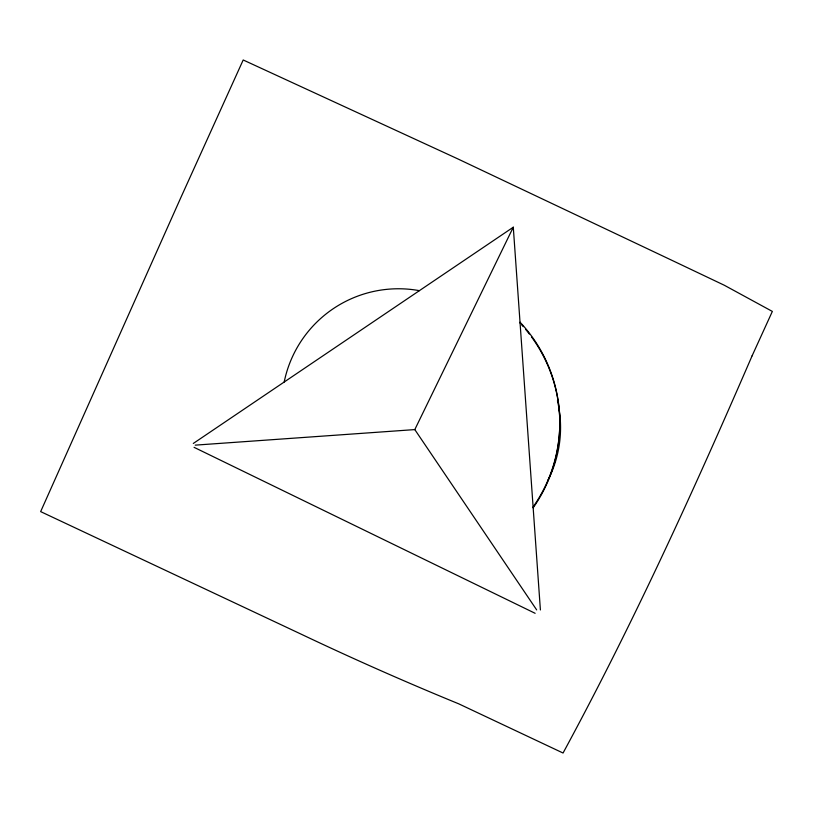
<?xml version="1.0" encoding="UTF-8"?>
<svg xmlns="http://www.w3.org/2000/svg" width="813" height="813" viewBox="0 0 813 813"><rect width="100%" height="100%" fill="white"/><g stroke="black" fill="none" stroke-linecap="round" stroke-linejoin="round"><path stroke-width="1.22" d="M536.661 609.902L414.803 429.589L513.288 227.203L193.301 443.451M195.242 445.138L414.803 429.589M194.073 447.333L535.137 613.307M513.288 227.203L540.401 609.953M520.086 323.137L520.066 322.212A146.736 146.706 -1.4 0 1 533.145 506.875L533.165 507.79A146.736 146.706 -1.4 0 0 531.499 336.887M521.702 324.885A146.736 146.706 -1.4 0 1 523.287 326.663M525.625 329.377A146.736 146.706 -1.4 0 1 529.354 334.031M558.236 404.376A116.645 116.645 0 0 1 547.484 481.184M557.433 400.697A116.645 116.645 0 0 1 557.982 403.146M284.184 382.039A116.645 116.645 0 0 1 419.396 290.658M752.106 355.82C693.824 490.391 632.981 624.028 563.053 753.021L458.745 703.834A1398.868 615.563 24.9 0 1 301.593 634.374L40.65 511.611L180.872 197.518L243.199 59.979L458.095 159.023L671.487 260.13L724.251 285.221L772.35 311.42L752.106 355.82"/></g></svg>
